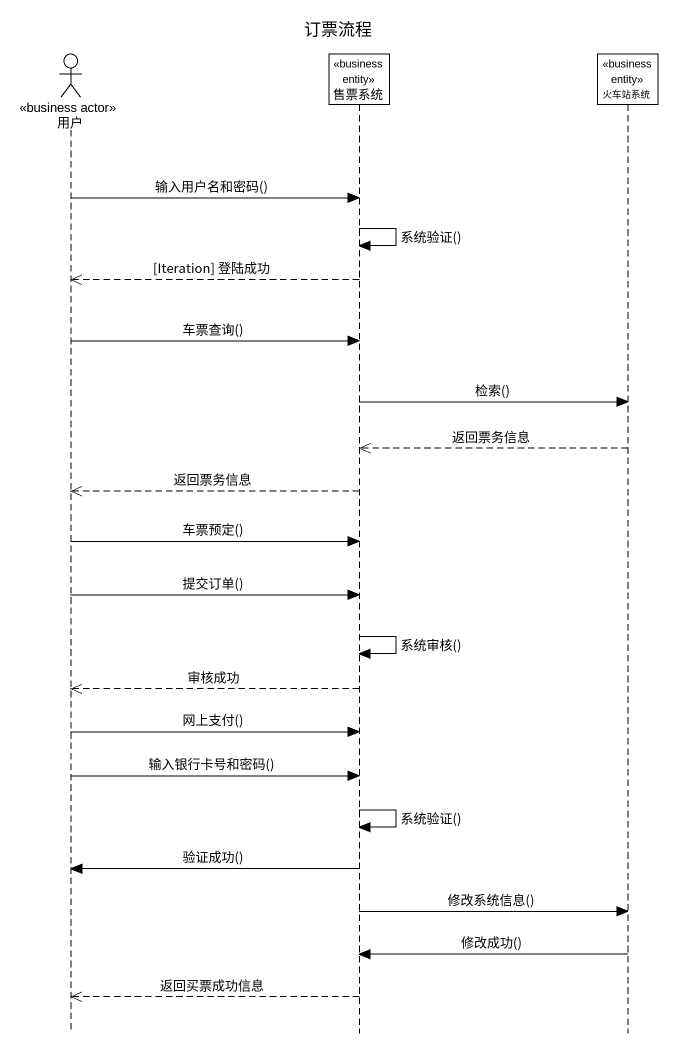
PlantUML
@startuml
title 订票流程
hide footbox
actor 用户 <<business actor>>
participant 售票系统 <<business entity>>
participant 火车站系统 <<business entity>>

用户 -> 售票系统 : 输入用户名和密码()
售票系统 -> 售票系统 : 系统验证()
售票系统 -->> 用户 : [Iteration] 登陆成功
用户 -> 售票系统 : 车票查询()
售票系统 -> 火车站系统 : 检索()
火车站系统 -->> 售票系统 : 返回票务信息
售票系统 -->> 用户 : 返回票务信息
用户 -> 售票系统 : 车票预定()
用户 -> 售票系统 : 提交订单()
售票系统 -> 售票系统 : 系统审核()
售票系统 -->> 用户 : 审核成功
用户 -> 售票系统 : 网上支付()
用户 -> 售票系统 : 输入银行卡号和密码()
售票系统 -> 售票系统 : 系统验证()
售票系统 -> 用户 : 验证成功()
售票系统 -> 火车站系统 : 修改系统信息()
火车站系统 -> 售票系统 : 修改成功()
售票系统 -->> 用户 : 返回买票成功信息
@enduml
